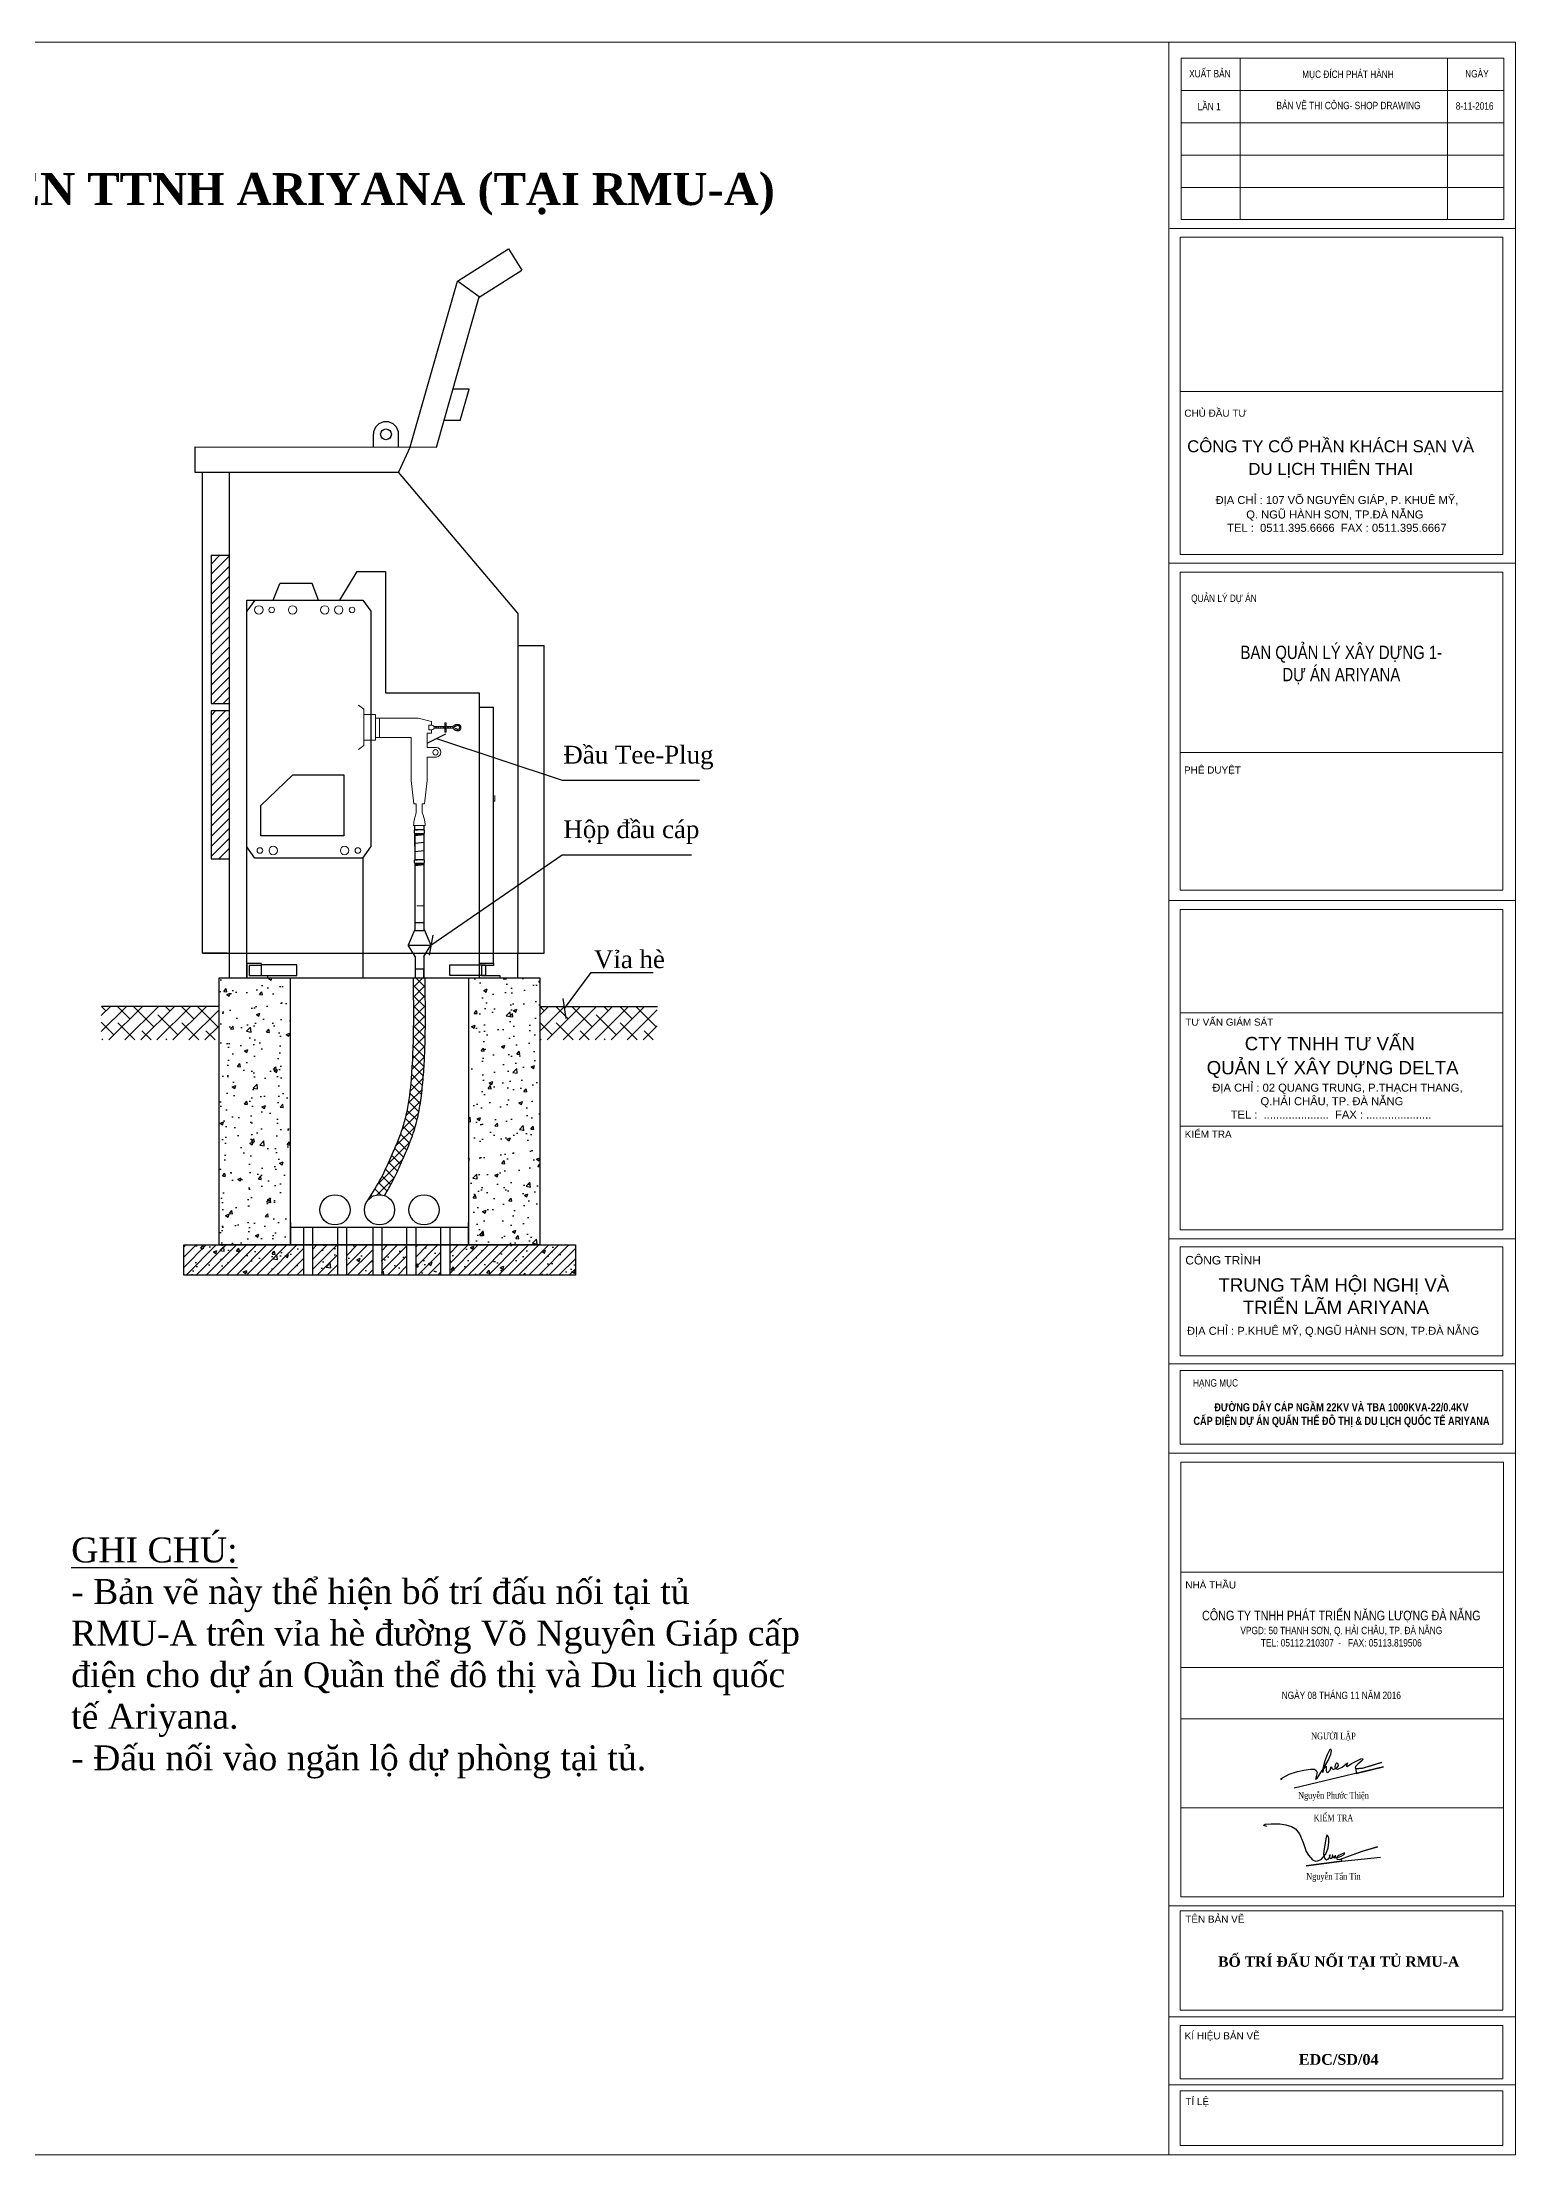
# Model space of a CAD drawing. Extents: x -186 to 682, y 299 to 595.
# Drawn here: x 475.5 to 682.3, y 298.8 to 595.2 of the extents above; entities that cross this region are included whole.
import ezdxf

# ---------------------------------------------------------------- set-up
doc = ezdxf.new("R2010")
doc.units = 0
doc.header["$LTSCALE"] = 2
doc.header["$MEASUREMENT"] = 0
doc.linetypes.add('HIDDEN', pattern=[0.375, 0.25, -0.125])
doc.layers.get('0').update_dxf_attribs({"linetype": 'CONTINUOUS'})
doc.layers.get('DEFPOINTS').update_dxf_attribs({"linetype": 'CONTINUOUS'})
for name, color, linetype, lineweight in [('0-CON', 7, 'CONTINUOUS', 0), ('DUONG PHU', 135, 'CONTINUOUS', 20), ('KHUNG TEN', 10, 'CONTINUOUS', 25)]:
    doc.layers.add(name, color=color, linetype=linetype, lineweight=lineweight)
for name, color, linetype in [('1. cot cao do', 6, 'TN-D300'), ('dien', 1, 'CONTINUOUS'), ('ff', 1, 'CONTINUOUS'), ('KETCAU', 7, 'CONTINUOUS'), ('TEXT', 7, 'CONTINUOUS'), ('XA-TT1', 7, 'CONTINUOUS'), ('XA-TT2', 7, 'CONTINUOUS')]:
    doc.layers.add(name, color=color, linetype=linetype)
doc.styles.add('COM2', font='VNARIAL.TTF', dxfattribs={"height": 2})
doc.styles.add('GHS', font='nghia5.shx', dxfattribs={"width": 0.8, "bigfont": 'bigfont.shx'})
doc.styles.get("Standard").update_dxf_attribs({"font": 'ISOCP'})
doc.styles.add('TTILEBLOCK1', font='VHELVEN0.TTF')
doc.styles.add('TXT', font='txt.shx', dxfattribs={"width": 0.5})
doc.styles.add('VIET25', font='vntime.TTF', dxfattribs={"height": 2.5})
doc.linetypes.add('TN-D300', pattern='A,10,-0.64,["TN-D300",TXT,S=0.8,R=0,X=-0.1,Y=-0.4],-5.5', length=16.14)
doc.dimstyles.new('PKT1', dxfattribs={"dimtxt": 2, "dimasz": 2, "dimexe": 3, "dimexo": 2, "dimgap": 1, "dimtad": 0, "dimtoh": 1, "dimdec": 0, "dimlfac": 10, "dimdsep": 46, "dimtxsty": 'COM2', "dimblk1": 'OBLIQUE', "dimblk2": 'OBLIQUE', "dimsah": 1, "dimcen": -1, "dimdle": 3, "dimclrd": 4, "dimclre": 4, "dimadec": 0, "dimazin": 0, "dimtfac": 1, "dimtdec": 0, "dimtmove": 0, "dimatfit": 3, "dimldrblk": 'OBLIQUE', "dimfxl": 3, "dimtvp": 1, "dimtolj": 1, "dimtzin": 0, "dimarcsym": 0})
pattern_1 = [(50, (281.6255, 97.8686), (5.02082, -0.439265), [0.525, -5.775]), (355, (281.6255, 97.8686), (-0.97126, 5.265345), [0.42, -4.62]), (100.4514, (282.044, 97.832), (4.049566, 4.826077), [0.44618, -4.907995]), (46.1842, (281.6255, 99.2686), (7.47069, -1.15863), [0.7875, -8.6625]), (96.6356, (282.248, 99.172), (6.54264, 6.81883), [0.66927, -7.36199]), (351.1842, (281.6255, 99.2686), (6.54263, 6.81883), [0.63, -6.93]), (21, (282.3255, 98.9186), (4.17835, -2.818332), [0.525, -5.775]), (326, (282.3255, 98.9186), (1.70321, 5.07605), [0.42, -4.62]), (71.4514, (282.6737, 98.6837), (5.88156, 2.257713), [0.44618, -4.907995]), (37.5, (281.6255, 97.8686), (0.085119, 2.330257), [0, -4.564, 0, -4.69, 0, -4.6375]), (7.5, (281.6255, 97.8686), (1.841487, 2.760882), [0, -2.674, 0, -4.459, 0, -1.7675]), (327.5, (280.0645, 97.8686), (3.736757, -0.157884), [0, -1.75, 0, -5.46, 0, -7.245]), (317.5, (279.3645, 97.8686), (4.082303, 0.700735), [0, -2.275, 0, -3.626, 0, -5.145])]
pattern_2 = [(45, (281.6255, 97.8686), (-0.7071068, 0.7071068), [])]

# ---------------------------------------------------------------- blocks, each defined once
blk = doc.blocks.new('_OBLIQUE')
at = {"color": 0, "linetype": 'ByBlock'}
blk.add_line((-0.5, -0.5), (0.5, 0.5), dxfattribs=at)
blk = doc.blocks.new('A$C18BE6784')
at = {"color": 5, "lineweight": 30}
for points in [[(6.47, 37.09), (6.08, 37.36), (6.04, 37.47), (6.58, 37.82), (9.01, 39.05), (11.97, 40.09), (14.32, 40.59), (16.59, 40.86), (18.02, 40.86), (18.67, 40.43), (18.98, 39.74), (18.79, 38.74), (18.52, 37.82), (18.48, 37.32), (19.02, 37.67), (21.1, 40.78), (22.95, 44.01), (23.98, 46.24), (24.14, 47.47), (23.95, 48.01), (23.48, 47.74), (22.64, 45.97), (21.75, 43.9), (21.21, 41.63), (21.17, 40.55), (21.02, 39.66), (21.29, 40.83), (21.75, 41.53), (22.03, 41.89), (22.2, 41.91), (22.22, 41.7), (22.22, 40.43), (22.34, 39.95), (22.72, 39.69), (23.12, 39.88), (23.65, 40.54), (24, 41.86), (24.28, 41.23), (24.8, 40.81), (25.35, 40.98), (26.15, 41.47), (26.63, 42.18), (26.59, 42.83), (26.07, 43.02), (25.69, 42.75), (25.43, 42.37), (25.39, 41.72), (25.48, 41.3), (25.92, 40.96), (26.42, 40.84), (28.02, 41.58), (29.92, 43.18), (29.63, 42.53), (29.54, 42.01), (29.73, 41.82), (31.33, 42.9), (33.05, 43.79), (34.7, 44.58), (35.28, 44.68), (35.38, 44.44), (35.14, 43.96), (33.56, 42.66), (32.77, 41.9), (32.63, 41.32), (32.84, 40.97), (35.27, 41.2), (38.46, 42.15), (40.36, 42.76), (42.04, 43.25), (37.03, 41.74), (35.32, 41.22), (32.86, 40.99), (32.95, 39.34), (42.76, 41.76), (10.78, 34.13)], [(1.03, 20.39), (0, 20.77), (0.04, 20.96), (0.47, 21.18), (2.53, 21.38), (5.62, 21.36), (7.77, 21.02), (9.8, 20.36), (11.24, 19.52), (12.7, 17.75), (14.05, 14.7), (15.09, 11.47), (15.88, 10.08), (17.32, 8.41), (18.46, 7.96), (19.11, 8.04), (20.52, 8.58), (22.08, 10.42), (23.01, 12.71), (23.24, 14.72), (23.18, 16.3), (22.77, 17.16), (22.52, 17.26), (22.34, 17.04), (22.16, 15.94), (21.4, 11.52), (21.32, 10.46), (21.43, 9.64), (21.85, 8.77), (22.33, 8.49), (22.94, 8.68), (23.22, 9), (23.51, 9.41), (23.68, 10.09), (23.51, 10.27), (23.38, 10.02), (23.4, 9.59), (23.6, 9.07), (23.93, 8.9), (24.43, 9.16), (24.57, 9.5), (24.63, 9.86), (24.59, 10.11), (24.47, 10.09), (24.4, 9.91), (24.43, 9.7), (24.5, 9.5), (24.72, 9.23), (25.04, 9.34), (25.3, 9.52), (25.62, 9.68), (25.71, 9.86), (25.45, 9.86), (25.25, 9.66), (25.04, 9.48), (24.97, 9.23), (25.11, 9.16), (26.03, 9.31), (26.98, 9.47), (27.67, 9.8), (28.42, 10.27), (28.79, 10.64), (28.93, 10.87), (28.52, 10.87), (27.99, 10.64), (27.55, 10.35), (27.07, 10.16), (26.59, 9.93), (26.21, 9.5), (26.03, 9.23), (26.03, 8.84), (26.3, 8.59), (27.35, 8.63), (31.87, 10.39), (35.24, 11.48), (40.66, 13.03), (35.05, 11.42), (27.57, 8.72), (27.7, 7.93), (15.09, 6.34), (27.82, 7.96), (41.73, 9.4)]]:
    blk.add_lwpolyline(points, dxfattribs=at)
at = {"layer": '1. cot cao do', "linetype": 'Continuous', "ltscale": 2, "char_height": 2.418, "width": 92.7901, "attachment_point": 5, "style": 'GHS'}
for s, insert in [('{\\fTimes New Roman|b0|i0|c0|p18;\\C0;NGƯỜI LẬP}', (24.87, 52.45)), ('{\\fTimes New Roman|b0|i0|c0|p18;\\C0;Nguyễn Phước Thiện}', (24.87, 31.13)), ('{\\fTimes New Roman|b0|i0|c0|p18;\\C0;KIỂM TRA}', (24.87, 23.45)), ('{\\fTimes New Roman|b0|i0|c0|p18;\\C0;Nguyễn Tấn Tin}', (24.87, 2.13))]:
    blk.add_mtext(s, dxfattribs=dict(at, insert=insert))
blk = doc.blocks.new('A$C00294823')
at = {"linetype": 'Continuous', "ltscale": 2, "xscale": 0.8000000000465661, "yscale": 0.8000000000465661, "zscale": 0.8}
blk.add_blockref('A$C18BE6784', (0, 0), dxfattribs=at)

msp = doc.modelspace()

# ---------------------------------------------------------------- hatches: boundary and pattern name
at = {"layer": 'DUONG PHU', "linetype": 'HIDDEN', "ltscale": 100}
h = msp.add_hatch(dxfattribs=at)
h.set_pattern_fill('ANSI31', color=256, scale=0.075, style=0)
h.set_pattern_definition([(135, (764.33958, 273.2406), (0.1683798, 0.1683798), [])])
h.paths.add_polyline_path([(530.46, 498.97, 0.174752), (530.46, 499.19), (531.97, 499.19), (531.97, 498.97)])
h.paths.add_polyline_path([(532.17, 499.19), (531.97, 499.19), (531.97, 499.74), (532.17, 499.74)])
h.paths.add_polyline_path([(531.97, 499.19), (532.17, 499.19), (532.17, 498.97), (531.97, 498.97)])
h.paths.add_polyline_path([(531.97, 498.97), (532.17, 498.97), (532.17, 498.43), (531.97, 498.43)])
edge = h.paths.add_edge_path()
edge.add_line((532.17, 498.97), (532.17, 499.19))
edge.add_line((532.17, 499.19), (533.08, 499.19))
edge.add_spline(control_points=[(533.08, 499.19), (533.22, 499.3), (533.5, 499.52), (534.12, 499.53), (534.33, 498.97), (533.99, 498.53), (533.51, 498.62), (533.28, 498.79), (533.2, 498.85)], knot_values=[0, 0, 0, 0, 3.103239, 6.267485, 9.280592, 11.464747, 14.846336, 16.578046, 16.578046, 16.578046, 16.578046], degree=3, periodic=0)
edge.add_line((533.2, 498.85), (533.5, 498.94))
edge.add_spline(control_points=[(533.5, 498.94), (533.55, 498.91), (533.62, 498.87), (533.75, 498.81), (533.91, 498.8), (534.06, 498.96), (534.08, 499.19), (533.86, 499.38), (533.56, 499.29), (533.34, 499.12), (533.22, 499.01), (533.17, 498.97)], knot_values=[0, 0, 0, 0, 0.989812, 1.49875, 2.548153, 3.58148, 4.992563, 6.200687, 8.149949, 9.892838, 11.094494, 11.094494, 11.094494, 11.094494], degree=3, periodic=0)
edge.add_line((533.17, 498.97), (532.17, 498.97))
at = {"layer": 'XA-TT2'}
h = msp.add_hatch(dxfattribs=at)
h.set_pattern_fill('ANSI31', color=8, scale=8, style=0)
h.set_pattern_definition([(45, (-152.3387, 86.8265), (-0.7071068, 0.7071068), [])])
h.paths.add_polyline_path([(501.71, 523.23), (499.18, 523.23), (499.18, 502.45), (501.71, 502.45)])
h.paths.add_polyline_path([(499.18, 480.66), (501.71, 480.66), (501.71, 501.44), (499.18, 501.44)])
h = msp.add_hatch(dxfattribs=at)
h.set_pattern_fill('AR-CONC', color=8, scale=0.7, style=0)
h.set_pattern_definition(pattern_1)
h.paths.add_polyline_path([(510.32, 463.95), (500.33, 463.95), (500.33, 426.46), (510.32, 426.46), (510.32, 429.61)])
h = msp.add_hatch(dxfattribs=at)
h.set_pattern_fill('ANSI37', color=8, scale=8, style=0)
h.set_pattern_definition([(45, (281.6255, 97.8686), (-0.7071068, 0.7071068), []), (135, (281.6255, 97.8686), (-0.7071068, -0.7071068), [])])
edge = h.paths.add_edge_path()
edge.add_spline(control_points=[(523.53, 433.39), (523.86, 433.94), (524.19, 434.51), (524.9, 435.85), (525.25, 436.6), (525.76, 437.74), (525.93, 438.13), (526.28, 438.93), (526.47, 439.35), (526.83, 440.21), (527.01, 440.65), (527.36, 441.55), (527.52, 442.01), (527.96, 443.4), (528.19, 444.35), (528.55, 446.24), (528.68, 447.19), (528.9, 449.13), (528.98, 450.12), (529.11, 452.11), (529.16, 453.11), (529.26, 456.08), (529.27, 458.06), (529.25, 461.34), (529.23, 462.65), (529.22, 463.95)], knot_values=[1.692039, 1.692039, 1.692039, 1.692039, 3.569699, 3.569699, 5.949498, 5.949498, 7.216666, 7.216666, 8.578297, 8.578297, 9.939929, 9.939929, 11.30156, 11.30156, 14.024823, 14.024823, 16.748086, 16.748086, 19.679496, 19.679496, 22.610906, 22.610906, 28.473727, 28.473727, 32.384435, 32.384435, 32.384435, 32.384435], degree=3, periodic=0)
edge.add_line((529.22, 463.95), (527.58, 463.95))
edge.add_spline(control_points=[(527.58, 463.95), (527.64, 459.21), (527.72, 452.93), (526.91, 445.98), (526.2, 443.15), (525.49, 441.19), (524.43, 438.78), (523.17, 435.87), (521.87, 433.8), (521.24, 432.8)], knot_values=[0, 0, 0, 0, 14.214325, 18.817069, 20.93607, 22.936909, 25.066447, 28.8513, 32.405589, 32.405589, 32.405589, 32.405589], degree=3, periodic=0)
edge.add_arc((522.82, 431.39), 2.12, 70.4783, 138.5326, ccw=False)
h = msp.add_hatch(dxfattribs=at)
h.set_pattern_fill('AR-CONC', color=8, scale=0.7, style=0)
h.set_pattern_definition(pattern_1)
h.paths.add_polyline_path([(535.32, 426.46), (545.32, 426.46), (545.32, 463.95), (535.32, 463.95)])
h = msp.add_hatch(dxfattribs=at)
h.set_pattern_fill('ANSI31', color=8, scale=8, style=0)
h.set_pattern_definition(pattern_2)
h.paths.add_polyline_path([(512.15, 426.46), (510.32, 426.46), (495.35, 426.46), (495.35, 422.23), (512.15, 422.23)])
h = msp.add_hatch(dxfattribs=at)
h.set_pattern_fill('AR-CONC', color=8, scale=0.7, style=0)
h.set_pattern_definition(pattern_1)
h.paths.add_polyline_path([(512.15, 426.46), (510.32, 426.46), (495.35, 426.46), (495.35, 422.23), (512.15, 422.23)])
h = msp.add_hatch(dxfattribs=at)
h.set_pattern_fill('ANSI31', color=8, scale=8, style=0)
h.set_pattern_definition(pattern_2)
h.paths.add_polyline_path([(516.92, 426.46), (513.42, 426.46), (513.42, 422.23), (516.92, 422.23)])
h = msp.add_hatch(dxfattribs=at)
h.set_pattern_fill('AR-CONC', color=8, scale=0.7, style=0)
h.set_pattern_definition(pattern_1)
h.paths.add_polyline_path([(516.92, 426.46), (513.42, 426.46), (513.42, 422.23), (516.92, 422.23)])
h = msp.add_hatch(dxfattribs=at)
h.set_pattern_fill('ANSI31', color=8, scale=8, style=0)
h.set_pattern_definition(pattern_2)
h.paths.add_polyline_path([(521.87, 426.46), (518.18, 426.46), (518.18, 422.23), (521.87, 422.23)])
h = msp.add_hatch(dxfattribs=at)
h.set_pattern_fill('AR-CONC', color=8, scale=0.7, style=0)
h.set_pattern_definition(pattern_1)
h.paths.add_polyline_path([(521.87, 426.46), (518.18, 426.46), (518.18, 422.23), (521.87, 422.23)])
h = msp.add_hatch(dxfattribs=at)
h.set_pattern_fill('ANSI31', color=8, scale=8, style=0)
h.set_pattern_definition(pattern_2)
h.paths.add_polyline_path([(526.63, 426.46), (523.13, 426.46), (523.13, 422.23), (526.63, 422.23)])
h = msp.add_hatch(dxfattribs=at)
h.set_pattern_fill('AR-CONC', color=8, scale=0.7, style=0)
h.set_pattern_definition(pattern_1)
h.paths.add_polyline_path([(526.63, 426.46), (523.13, 426.46), (523.13, 422.23), (526.63, 422.23)])
h = msp.add_hatch(dxfattribs=at)
h.set_pattern_fill('ANSI31', color=8, scale=8, style=0)
h.set_pattern_definition(pattern_2)
h.paths.add_polyline_path([(531.4, 426.46), (527.9, 426.46), (527.9, 422.23), (531.4, 422.23)])
h = msp.add_hatch(dxfattribs=at)
h.set_pattern_fill('AR-CONC', color=8, scale=0.7, style=0)
h.set_pattern_definition(pattern_1)
h.paths.add_polyline_path([(531.4, 426.46), (527.9, 426.46), (527.9, 422.23), (531.4, 422.23)])
h = msp.add_hatch(dxfattribs=at)
h.set_pattern_fill('ANSI31', color=8, scale=8, style=0)
h.set_pattern_definition(pattern_2)
h.paths.add_polyline_path([(550.3, 422.23), (550.3, 426.46), (532.67, 426.46), (532.67, 422.23)])
h = msp.add_hatch(dxfattribs=at)
h.set_pattern_fill('AR-CONC', color=8, scale=0.7, style=0)
h.set_pattern_definition(pattern_1)
h.paths.add_polyline_path([(550.3, 422.23), (550.3, 426.46), (532.67, 426.46), (532.67, 422.23)])

# ---------------------------------------------------------------- linework, layer by layer
at = {"layer": '0-CON'}
for p, q in [((275.74, 595.21), (682.22, 595.21)), ((633.58, 298.81), (633.58, 595.21)), ((633.58, 593.95), (633.58, 298.81)), ((633.58, 298.81), (633.58, 593.94)), ((635.29, 592.98), (635.29, 570.32)), ((635.29, 592.98), (680.57, 592.98)), ((643.61, 592.98), (643.61, 570.32)), ((672.7, 592.98), (672.7, 570.32)), ((680.57, 592.98), (680.57, 570.32)), ((682.22, 595.21), (682.22, 298.81)), ((682.22, 595.21), (682.22, 298.81)), ((635.29, 588.44), (680.57, 588.44)), ((635.29, 583.91), (680.57, 583.91)), ((635.29, 579.38), (680.57, 579.38)), ((635.29, 574.85), (680.57, 574.85)), ((635.29, 570.32), (680.57, 570.32)), ((635.29, 570.32), (680.57, 570.32)), ((633.72, 569.1), (682.26, 569.1)), ((635.17, 546.2), (635.17, 567.85)), ((635.17, 567.85), (680.44, 567.85)), ((680.44, 567.85), (680.44, 546.2)), ((635.17, 552.42), (635.16, 523.33)), ((680.44, 523.33), (680.44, 552.42)), ((680.44, 546.2), (635.17, 546.2)), ((633.58, 522.1), (682.12, 522.1)), ((635.16, 523.33), (680.44, 523.33)), ((635.17, 495.56), (635.17, 520.86)), ((635.17, 520.86), (680.44, 520.86)), ((680.44, 520.86), (680.44, 495.56)), ((635.16, 505.42), (635.16, 492.38)), ((635.16, 505.42), (635.16, 476.23)), ((680.44, 505.42), (680.44, 476.23)), ((680.44, 495.56), (635.17, 495.56)), ((633.58, 474.78), (682.12, 474.78)), ((635.16, 476.23), (680.44, 476.23)), ((635.17, 459.04), (635.17, 473.53)), ((635.17, 473.53), (680.44, 473.53)), ((680.44, 473.53), (680.44, 459.04)), ((635.16, 459.04), (680.44, 459.04)), ((635.17, 459.04), (635.16, 444.72)), ((680.44, 459.04), (635.17, 459.04)), ((680.44, 459.04), (680.44, 444.72)), ((635.16, 444.72), (635.16, 428.57)), ((680.44, 444.72), (680.44, 428.57)), ((635.16, 443.15), (680.44, 443.15)), ((635.16, 443.15), (680.44, 443.15)), ((633.58, 427.32), (682.12, 427.32)), ((635.16, 428.57), (680.44, 428.57)), ((635.16, 426.19), (680.44, 426.19)), ((635.16, 426.19), (635.16, 410.92)), ((680.44, 426.19), (680.44, 410.92)), ((633.58, 409.78), (682.12, 409.78)), ((635.16, 410.92), (680.44, 410.92)), ((635.16, 408.85), (680.44, 408.85)), ((635.16, 408.85), (635.16, 398.49)), ((680.44, 408.85), (680.44, 398.49)), ((633.58, 397.25), (682.22, 397.25)), ((633.58, 397.25), (682.12, 397.25)), ((635.16, 398.49), (680.44, 398.49)), ((635.26, 380.56), (635.26, 396)), ((635.26, 396), (680.53, 396)), ((680.53, 396), (680.53, 380.56)), ((635.25, 380.56), (635.25, 365.83)), ((635.25, 380.56), (680.53, 380.56)), ((680.53, 380.56), (635.26, 380.56)), ((680.53, 380.56), (680.53, 365.83)), ((635.25, 367.18), (680.53, 367.18)), ((635.25, 365.83), (635.25, 335)), ((680.53, 365.83), (680.53, 335)), ((635.25, 359.95), (680.53, 359.95)), ((635.25, 347.48), (680.53, 347.48)), ((635.25, 335), (680.53, 335)), ((633.58, 333.75), (682.12, 333.75)), ((635.16, 333.04), (635.16, 319.09)), ((635.16, 333.04), (680.44, 333.04)), ((680.44, 333.04), (680.44, 319.09)), ((633.58, 318.18), (682.12, 318.18)), ((635.16, 319.09), (680.44, 319.09)), ((635.16, 316.93), (680.44, 316.93)), ((635.16, 316.93), (635.16, 309.45)), ((680.44, 316.93), (680.44, 309.45)), ((635.16, 312.19), (635.16, 309.45)), ((680.44, 312.19), (680.44, 309.45)), ((633.58, 308.63), (682.22, 308.63)), ((635.16, 309.45), (680.44, 309.45)), ((635.16, 307.78), (635.16, 300.11)), ((635.16, 307.78), (680.44, 307.78)), ((680.44, 307.78), (680.44, 300.11)), ((635.16, 300.11), (680.44, 300.11)), ((682.22, 298.81), (275.74, 298.81))]:
    msp.add_line(p, q, dxfattribs=at)
at = {"layer": 'DEFPOINTS', "color": 0, "linetype": 'ByBlock'}
for p in [(500.33, 426.46), (545.32, 426.46), (550.3, 426.46), (495.35, 422.23), (550.3, 422.23), (550.3, 422.23)]:
    msp.add_point(p, dxfattribs=at)
at = {"layer": 'dien', "color": 206}
for p, q in [((533.78, 561.7), (540.91, 566.23)), ((540.91, 566.23), (542.8, 563.25)), ((536.81, 559.44), (542.8, 563.25)), ((527.14, 538.43), (533.78, 561.7)), ((536.82, 559.47), (533.78, 561.7)), ((530.81, 538.41), (536.82, 559.47)), ((535.39, 546.52), (533.12, 546.52)), ((534.15, 542.14), (535.39, 546.52)), ((521.96, 538.43), (521.96, 540.2)), ((525.5, 538.43), (525.5, 540.2)), ((534.15, 542.14), (531.87, 542.14)), ((496.9, 538.43), (496.9, 534.9)), ((496.9, 538.43), (530.81, 538.41)), ((527.14, 538.43), (525.5, 534.9)), ((496.9, 534.9), (525.5, 534.9)), ((497.92, 534.9), (497.92, 467.4)), ((501.71, 534.9), (501.71, 467.4)), ((542.22, 515.09), (525.5, 534.9)), ((499.18, 523.23), (501.71, 523.23)), ((499.18, 523.23), (499.18, 502.45)), ((542.22, 515.09), (542.22, 467.4)), ((542.22, 510.56), (545.91, 510.56)), ((545.91, 467.4), (545.91, 510.56)), ((499.18, 502.45), (501.71, 502.45)), ((499.18, 501.44), (499.18, 480.66)), ((499.18, 501.44), (501.71, 501.44)), ((499.18, 480.66), (501.71, 480.66)), ((501.46, 467.4), (497.92, 467.4)), ((498.03, 467.4), (545.91, 467.4)), ((501.71, 467.4), (501.71, 463.95)), ((542.22, 463.95), (542.22, 467.4)), ((501.71, 463.95), (542.22, 463.95))]:
    msp.add_line(p, q, dxfattribs=at)
at = {"layer": 'dien', "color": 8}
for p, q in [((483.77, 458.65), (485.06, 459.93)), ((483.77, 456.41), (487.3, 459.93)), ((484.44, 459.32), (483.82, 459.93)), ((484.85, 455.24), (489.55, 459.93)), ((487.81, 458.19), (486.07, 459.93)), ((487.1, 455.24), (491.79, 459.93)), ((491.17, 457.07), (488.37, 459.88)), ((489.34, 455.24), (494.04, 459.93)), ((491.59, 455.24), (496.28, 459.93)), ((493.42, 459.32), (492.8, 459.93)), ((493.83, 455.24), (498.53, 459.93)), ((496.79, 458.19), (495.05, 459.93)), ((496.08, 455.24), (500.31, 459.47)), ((500.15, 457.07), (497.35, 459.88)), ((545.27, 458.65), (546.55, 459.93)), ((545.27, 456.41), (548.8, 459.93)), ((545.93, 459.32), (545.32, 459.93)), ((546.35, 455.24), (551.04, 459.93)), ((549.3, 458.19), (547.56, 459.93)), ((548.59, 455.24), (553.29, 459.93)), ((552.67, 457.07), (549.86, 459.88)), ((550.84, 455.24), (555.53, 459.93)), ((553.08, 455.24), (557.78, 459.93)), ((554.91, 459.32), (554.3, 459.93)), ((555.33, 455.24), (560.02, 459.93)), ((558.28, 458.19), (556.54, 459.93)), ((557.57, 455.24), (561.8, 459.47)), ((561.65, 457.07), (558.84, 459.88)), ((485.56, 455.95), (483.77, 457.74)), ((488.51, 455.24), (486.12, 457.63)), ((490.76, 455.24), (489.49, 456.51)), ((494.54, 455.95), (491.74, 458.76)), ((497.49, 455.24), (495.1, 457.63)), ((498.33, 455.24), (500.31, 457.22)), ((499.74, 455.24), (498.47, 456.51)), ((547.06, 455.95), (545.27, 457.74)), ((550.01, 455.24), (547.62, 457.63)), ((552.25, 455.24), (550.98, 456.51)), ((556.04, 455.95), (553.23, 458.76)), ((558.99, 455.24), (556.6, 457.63)), ((559.82, 455.24), (561.8, 457.22)), ((561.23, 455.24), (559.97, 456.51)), ((484.02, 455.24), (483.88, 455.39)), ((493, 455.24), (492.86, 455.39)), ((545.52, 455.24), (545.37, 455.39)), ((554.5, 455.24), (554.35, 455.39))]:
    msp.add_line(p, q, dxfattribs=at)
at = {"layer": 'dien', "color": 206}
for points in [[(511.22, 465.78), (506.23, 465.78), (506.23, 464.29), (511.22, 464.29)], [(532.71, 465.78), (537.7, 465.78), (537.7, 464.29), (532.71, 464.29)]]:
    msp.add_lwpolyline(points, close=True, dxfattribs=at)
msp.add_circle((523.73, 540.2), 0.758, dxfattribs=at)
msp.add_arc((523.73, 540.2), 1.77, 0, 180, dxfattribs=at)
at = {"layer": 'DUONG PHU'}
for p, q in [((520.61, 501.62), (519.89, 502.2)), ((520.61, 500.89), (520.61, 501.62)), ((520.61, 499.08), (520.61, 500.89)), ((522.84, 500.36), (528.25, 500.36)), ((528.25, 500.36), (530.14, 499.92)), ((530.14, 498.25), (529.51, 498.25)), ((529.51, 498.25), (529.51, 496.28)), ((530.14, 499.41), (529.76, 499.41)), ((529.76, 499.41), (529.76, 498.74)), ((529.76, 498.74), (530.14, 498.74)), ((530.14, 499.92), (530.14, 499.41)), ((530.14, 498.74), (530.14, 498.25)), ((520.61, 496.54), (519.89, 495.96)), ((520.61, 497.27), (520.61, 496.54)), ((522.84, 497.68), (527.28, 497.68)), ((527.28, 497.68), (527.28, 491.61)), ((529.51, 496.28), (530.82, 496.28)), ((530.82, 494.9), (529.51, 494.9)), ((529.51, 494.9), (529.51, 491.61)), ((527.28, 491.61), (527.66, 488.34)), ((529.51, 491.61), (529.13, 488.34)), ((539.02, 489.51), (539.02, 488.72)), ((527.97, 488.34), (527.66, 488.34)), ((527.97, 488.34), (527.97, 487.09)), ((529.13, 488.34), (528.82, 488.34)), ((528.82, 488.34), (528.82, 487.09)), ((539.02, 488.72), (538.82, 488.72)), ((527.61, 485.3), (529.22, 485.3)), ((528.99, 474.05), (528.04, 474.05))]:
    msp.add_line(p, q, dxfattribs=at)
at = {"layer": 'DUONG PHU', "linetype": 'HIDDEN', "ltscale": 30}
for p, q in [((530.44, 499.19), (533.08, 499.19)), ((530.44, 498.97), (533.17, 498.97)), ((531.97, 498.43), (531.97, 499.74)), ((531.97, 499.74), (532.17, 499.74)), ((532.17, 499.74), (532.17, 498.43)), ((533.5, 498.94), (533.2, 498.85))]:
    msp.add_line(p, q, dxfattribs=at)
at = {"layer": 'DUONG PHU', "linetype": 'HIDDEN', "ltscale": 100}
msp.add_line((532.17, 498.43), (531.97, 498.43), dxfattribs=at)
at = {"layer": 'DUONG PHU'}
for points in [[(522.24, 500.89), (520.61, 500.89), (520.61, 497.27), (522.24, 497.27)], [(522.24, 500.36), (522.84, 500.36), (522.84, 497.68), (522.24, 497.68)]]:
    msp.add_lwpolyline(points, close=True, dxfattribs=at)
for centre, radius in [((505.89, 515.56), 0.592), ((507.7, 515.56), 0.394), ((510.63, 515.56), 0.592), ((515.14, 515.56), 0.592), ((517.1, 515.56), 0.592), ((518.97, 515.56), 0.394), ((530.68, 495.58), 0.376), ((506.04, 481.81), 0.394), ((507.91, 481.81), 0.592), ((517.92, 481.81), 0.592), ((519.79, 481.81), 0.394)]:
    msp.add_circle(centre, radius, dxfattribs=at)
for centre, radius, start, end in [((530.14, 499.07), 0.336, 268.7343, 90.7844), ((530.74, 495.59), 0.695, 276.5734, 83.4266)]:
    msp.add_arc(centre, radius, start, end, dxfattribs=at)
at = {"layer": 'DUONG PHU', "linetype": 'HIDDEN', "ltscale": 30}
for points in [[(533.08, 499.19), (533.53, 499.47), (534.06, 499.42), (534.24, 498.94), (534.02, 498.64), (533.45, 498.69), (533.2, 498.85)], [(533.17, 498.97), (533.32, 499.1), (533.56, 499.27), (533.89, 499.32), (534.04, 499.19), (534.03, 498.95), (533.9, 498.83), (533.73, 498.83), (533.65, 498.86), (533.5, 498.94)]]:
    msp.add_spline(points, degree=3, dxfattribs=at)
at = {"layer": 'DUONG PHU'}
for points, knots in [([(527.97, 487.07), (527.83, 486.63), (527.64, 486.05), (527.61, 485.45), (527.61, 485.3)], [0, 0, 0, 0, 27.292648, 36.517098, 36.517098, 36.517098, 36.517098]), ([(528.82, 487.09), (528.97, 486.65), (529.18, 486.06), (529.22, 485.46), (529.22, 485.3)], [0, 0, 0, 0, 27.345702, 37.055088, 37.055088, 37.055088, 37.055088])]:
    msp.add_open_spline(points, degree=3, knots=knots, dxfattribs=at)
at = {"layer": 'ff', "color": 8}
for p, q in [((527.82, 465.15), (527.82, 463.95)), ((529.06, 465.15), (527.82, 465.15)), ((529.06, 463.95), (529.06, 465.15))]:
    msp.add_line(p, q, dxfattribs=at)
at = {"layer": 'KETCAU', "color": 8}
for p, q in [((527.82, 466.94), (526.84, 468.53)), ((526.84, 468.53), (530.04, 468.53)), ((529.06, 466.94), (530.04, 468.53))]:
    msp.add_line(p, q, dxfattribs=at)
for points in [[(527.82, 466.94), (527.82, 463.95)], [(529.06, 466.94), (529.06, 463.95)]]:
    msp.add_lwpolyline(points, dxfattribs=at)
at = {"layer": 'KHUNG TEN', "color": 5}
for p, q in [((507.9, 516.95), (508.84, 519.28)), ((513.39, 519.28), (508.84, 519.28)), ((514.24, 516.95), (513.39, 519.28)), ((519.66, 520.95), (517.21, 516.95)), ((519.66, 520.95), (523.66, 520.95)), ((523.66, 520.95), (523.66, 503.94)), ((504.22, 463.95), (504.22, 516.95)), ((505.35, 516.95), (504.22, 515.37)), ((504.22, 516.95), (517.21, 516.95)), ((505.35, 516.95), (520.48, 516.95)), ((520.48, 516.95), (521.61, 515.37)), ((521.61, 515.37), (521.61, 482.31)), ((523.66, 503.94), (536.82, 503.94)), ((536.82, 503.94), (536.82, 501.94)), ((536.82, 501.94), (538.82, 501.94)), ((536.82, 501.94), (536.82, 465.95)), ((538.82, 465.95), (538.82, 501.94)), ((506.15, 488.13), (510.66, 492.41)), ((510.66, 492.41), (517.81, 492.41)), ((517.81, 492.41), (517.81, 483.86)), ((506.15, 483.86), (506.15, 488.13)), ((517.81, 483.86), (506.15, 483.86)), ((505.35, 480.72), (504.22, 482.31)), ((520.48, 480.72), (505.35, 480.72)), ((520.48, 480.72), (521.61, 482.31)), ((520.48, 480.72), (520.48, 463.95)), ((504.22, 465.95), (504.22, 463.95)), ((506.22, 465.95), (504.22, 465.95)), ((504.52, 465.65), (504.52, 464.25)), ((506.22, 465.65), (504.52, 465.65)), ((506.22, 465.95), (506.22, 465.65)), ((536.82, 465.95), (536.82, 463.95)), ((538.82, 465.95), (536.82, 465.95)), ((537.12, 465.65), (537.12, 464.25)), ((538.82, 465.65), (537.12, 465.65)), ((538.82, 465.95), (538.82, 466.95)), ((538.82, 465.95), (538.82, 466.25)), ((538.82, 465.95), (538.82, 465.65)), ((500.33, 463.95), (545.32, 463.95)), ((504.22, 463.95), (539.72, 463.95)), ((504.52, 464.25), (507.12, 464.25)), ((507.12, 464.25), (507.12, 463.95)), ((537.12, 464.25), (539.72, 464.25)), ((539.72, 464.25), (539.72, 463.95))]:
    msp.add_line(p, q, dxfattribs=at)
at = {"layer": 'XA-TT1', "color": 8}
for p, q in [((527.81, 471.72), (529.05, 471.72)), ((527.8, 470.7), (526.84, 468.53)), ((527.81, 470.59), (529.05, 470.59)), ((529.08, 470.7), (530.04, 468.53))]:
    msp.add_line(p, q, dxfattribs=at)
at = {"layer": 'XA-TT1', "color": 8, "flags": 128}
for points in [[(527.8, 484.74), (527.8, 485.3)], [(527.81, 480.53), (527.8, 484.17)], [(527.82, 480.54), (527.81, 484.16)], [(529.04, 485.3), (529.04, 484.74)], [(529.04, 484.17), (529.04, 480.53)], [(529.04, 484.16), (529.05, 480.53)], [(527.81, 470.55), (527.81, 479.97)], [(529.04, 479.97), (529.05, 470.55)]]:
    msp.add_lwpolyline(points, dxfattribs=at)
at = {"layer": 'XA-TT2', "color": 8}
for p, q in [((529.04, 484.74), (527.75, 484.59)), ((527.75, 484.26), (527.75, 484.65)), ((529.1, 484.02), (527.75, 484.02)), ((529.08, 484.01), (527.78, 483.87)), ((527.85, 484.75), (529, 484.75)), ((529, 484.16), (527.85, 484.16)), ((529.1, 484.65), (529.1, 484.26)), ((529.04, 480.54), (527.75, 480.39)), ((527.75, 480.06), (527.75, 480.44)), ((529.08, 482.94), (527.78, 482.8)), ((529.08, 481.77), (527.78, 481.63)), ((527.85, 480.54), (529, 480.54)), ((529.1, 480.44), (529.1, 480.06)), ((529.1, 479.82), (527.75, 479.82)), ((529.08, 479.81), (527.78, 479.66)), ((529, 479.96), (527.85, 479.96))]:
    msp.add_line(p, q, dxfattribs=at)
at = {"layer": 'XA-TT2'}
for p, q in [((527.58, 463.95), (529.22, 463.95)), ((510.32, 429.61), (510.32, 426.46)), ((510.32, 428.96), (535.32, 428.96)), ((535.32, 426.46), (535.32, 429.61)), ((510.32, 426.46), (535.32, 426.46))]:
    msp.add_line(p, q, dxfattribs=at)
at = {"layer": 'XA-TT2', "color": 3}
for p, q in [((500.33, 459.93), (483.82, 459.93)), ((545.32, 459.93), (561.82, 459.93))]:
    msp.add_line(p, q, dxfattribs=at)
at = {"layer": 'XA-TT2', "color": 7}
msp.add_lwpolyline([(545.32, 463.95), (545.32, 426.46), (500.33, 426.46), (500.33, 463.95)], dxfattribs=at)
at = {"layer": 'XA-TT2', "color": 7, "ltscale": 2}
for points in [[(510.32, 426.46), (510.32, 463.95)], [(535.32, 463.95), (535.32, 426.46)]]:
    msp.add_lwpolyline(points, dxfattribs=at)
at = {"layer": 'XA-TT2', "color": 3}
for points in [[(500.33, 459.93), (483.84, 459.93)], [(545.32, 459.93), (561.8, 459.93)], [(512.15, 428.96), (512.15, 422.23)], [(513.42, 428.96), (513.42, 422.23)], [(516.92, 428.96), (516.92, 422.23)], [(518.18, 428.96), (518.18, 422.23)], [(521.87, 428.96), (521.87, 422.23)], [(523.13, 428.96), (523.13, 422.23)], [(526.63, 428.96), (526.63, 422.23)], [(527.9, 428.96), (527.9, 422.23)], [(531.4, 428.96), (531.4, 422.23)], [(532.67, 428.96), (532.67, 422.23)]]:
    msp.add_lwpolyline(points, dxfattribs=at)
at = {"layer": 'XA-TT2', "color": 7}
msp.add_lwpolyline([(495.35, 426.46), (550.3, 426.46), (550.3, 422.23), (495.35, 422.23)], close=True, dxfattribs=at)
at = {"layer": 'XA-TT2'}
for centre in [(516.57, 431.39), (522.82, 431.39), (529.07, 431.39)]:
    msp.add_circle(centre, 2.12, dxfattribs=at)
at = {"layer": 'XA-TT2', "color": 8}
for centre, start, end in [((527.85, 484.65), 90, 180), ((527.85, 484.26), 180, 270), ((529, 484.65), 0, 90), ((529, 484.26), 270, 360), ((527.85, 480.44), 90, 180), ((529, 480.44), 0, 90), ((527.85, 480.06), 180, 270), ((529, 480.06), 270, 360)]:
    msp.add_arc(centre, 0.1, start, end, dxfattribs=at)
at = {"layer": 'XA-TT2'}
msp.add_spline([(521.24, 432.8), (523.05, 435.85), (524.65, 439.28), (525.49, 441.24), (526.15, 443.13), (526.68, 445.18), (527.3, 449.74), (527.58, 463.95)], degree=3, dxfattribs=at)
msp.add_open_spline([(523.53, 433.39), (523.86, 433.94), (524.19, 434.51), (524.9, 435.85), (525.25, 436.6), (525.76, 437.74), (525.93, 438.13), (526.28, 438.93), (526.47, 439.35), (526.83, 440.21), (527.01, 440.65), (527.36, 441.55), (527.52, 442.01), (527.96, 443.4), (528.19, 444.35), (528.55, 446.24), (528.68, 447.19), (528.9, 449.13), (528.98, 450.12), (529.11, 452.11), (529.16, 453.11), (529.26, 456.08), (529.27, 458.06), (529.25, 461.34), (529.23, 462.65), (529.22, 463.95)], degree=3, knots=[1.692039, 1.692039, 1.692039, 1.692039, 3.569699, 3.569699, 5.949498, 5.949498, 7.216666, 7.216666, 8.578297, 8.578297, 9.939929, 9.939929, 11.30156, 11.30156, 14.024823, 14.024823, 16.748086, 16.748086, 19.679496, 19.679496, 22.610906, 22.610906, 28.473727, 28.473727, 32.384435, 32.384435, 32.384435, 32.384435], dxfattribs=at)

# ---------------------------------------------------------------- block references
at = {"layer": 'XA-TT2', "xscale": 0.4900000000000091, "yscale": 0.4899999999999949, "zscale": 0.4899999999999999}
msp.add_blockref('A$C00294823', (646.93, 336.88), dxfattribs=at)

# ---------------------------------------------------------------- texts
at = {"layer": '1. cot cao do', "linetype": 'Continuous', "ltscale": 2, "style": 'GHS'}
for s, insert, char_height, width, attachment_point in [('{\\fArial|b0|i0|c0|p34;\\C0;XUẤT BẢN}', (636.43, 591.32), 1.04, 18.7991, 1), ('{\\fArial|b0|i0|c0|p34;\\C0;MỤC ĐÍCH PHÁT HÀNH}', (652.29, 591.24), 1.04, 18.7991, 1), ('{\\fArial|b0|i0|c0|p34;\\C0;NGÀY}', (675.16, 591.32), 1.04, 18.7991, 1), ('{\\fArial|b0|i0|c0|p34;\\C0;LẦN 1}', (637.62, 586.71), 1.04, 18.7991, 1), ('{\\fArial|b0|i0|c0|p34;\\C0;BẢN VẼ THI CÔNG- SHOP DRAWING}', (648.68, 586.86), 1.04, 27.9571, 1), ('\\A1;{\\fArial|b0|i0|c0|p34;\\C0;8-11-2016}', (673.84, 586.79), 1.04, 18.7991, 1), ('{\\fArial|b0|i0|c0|p34;\\C0;QUẢN LÝ DỰ ÁN}', (636.71, 517.72), 1.04, 18.7991, 1), ('{\\fArial|b0|i0|c0|p34;\\C0;BAN QUẢN LÝ XÂY DỰNG 1-\\PDỰ ÁN ARIYANA}', (657.78, 507.84), 1.872, 39.9093, 5), ('{\\fArial|b0|i0|c0|p34;\\C0;HẠNG MỤC}', (640.13, 406.99), 1.04, 9.0589, 5), ('{\\fArial|b1|i0|c0|p34;\\C0;ĐƯỜNG DÂY CÁP NGẦM 22KV VÀ TBA 1000KVA-22/0.4KV\\PCẤP ĐIỆN DỰ ÁN QUẨN THỂ ĐÔ THỊ & DU LỊCH QUỐC TẾ ARIYANA}', (657.8, 402.57), 1.144, 45.2782, 5), ('{\\fArial|b0|i0|c0|p34;\\H1.083x;\\C0;CÔNG TY TNHH PHÁT TRIỂN NĂNG LƯỢNG ĐÀ NẴNG\\H0.9231x;\\P\\H0.8336x;VPGD: 50 THANH SƠN, Q. HẢI CHÂU, TP. ĐÀ NẴNG\\PTEL: 05112.210307  -   FAX: 05113.819506}', (657.78, 372.62), 1.248, 39.9093, 5), ('{\\fArial|b0|i0|c0|p34;\\C0;NGÀY 08 THÁNG 11 NĂM 2016}', (657.78, 363.26), 1.04, 39.9093, 5)]:
    msp.add_mtext(s, dxfattribs=dict(at, insert=insert, char_height=char_height, width=width, attachment_point=attachment_point))
at = {"layer": 'TEXT', "linetype": 'Continuous', "style": 'TTILEBLOCK1', "width": 1}
for s, height, p in [('CHUÛ ÑAÀU TÖ', 0.998, (635.75, 542.67)), ('COÂNG TY COÅ PHAÀN KHAÙCH SAÏN VAØ', 1.6841, (636.15, 537.68)), ('DU LÒCH THIEÂN THAI', 1.6841, (644.74, 534.51)), ('ÑÒA CHÆ : 107 VOÕ NGUYEÂN GIAÙP, P. KHUEÂ MYÕ,', 1.1227, (640.14, 530.42)), ('TEL :  0511.395.6666  FAX : 0511.395.6667', 1.1227, (641.76, 526.52)), ('Q. NGUÕ HAØNH SÔN, TP.ÑAØ NAÜNG', 1.1227, (644.44, 528.39)), ('PHEÂ DUYEÄT', 0.998, (635.71, 492.6)), ('TÖ VAÁN GIAÙM SAÙT', 0.998, (635.89, 457.23)), ('CTY TNHH TÖ VAÁN', 1.8712, (644.23, 453.78)), (' QUAÛN LYÙ XAÂY DÖÏNG DELTA', 1.8712, (638.16, 450.4)), ('ÑÒA CHÆ : 02 QUANG TRUNG, P.THAÏCH THANG,', 1.1227, (639.68, 447.97)), ('TEL :  .....................  FAX : .....................', 1.1227, (642.26, 444.2)), ('Q.HAÛI CHAÂU, TP. ÑAØ NAÜNG', 1.1227, (646.44, 446.07)), ('KIEÅM TRA', 0.998, (635.81, 441.5)), ('COÂNG TRÌNH', 1.1976, (635.89, 423.72)), ('TRUNG TAÂM HOÄI NGHÒ VAØ', 1.8712, (640.54, 419.91)), ('TRIEÅN LAÕM ARIYANA', 1.8712, (643.95, 416.79)), ('ÑÒA CHÆ : P.KHUEÂ MYÕ, Q.NGUÕ HAØNH SÔN, TP.ÑAØ NAÜNG', 1.1227, (636.12, 413.85)), ('NHAØ THAÀU', 0.998, (635.89, 378.26)), ('TEÂN BAÛN VEÕ', 0.998, (635.89, 331.37)), ('KÍ HIEÄU BAÛN VEÕ', 0.998, (635.8, 314.99)), ('TÆ LEÄ', 0.998, (635.89, 305.77))]:
    msp.add_text(s, height=height, dxfattribs=at).set_placement(p)
at = {"layer": 'XA-TT1', "color": 0, "linetype": 'ByBlock', "insert": (444.34, 573.88), "char_height": 4.5, "attachment_point": 5}
msp.add_mtext('{\\fTimes New Roman|b1|i0|c0|p18;VỊ TRÍ ĐẤU NỐI TUYẾN CÁP NGẦM 22KV CẤP ĐIỆN TTNH ARIYANA (TẠI RMU-A)}', dxfattribs=at)
at = {"layer": 'XA-TT1', "color": 0, "linetype": 'ByBlock', "lineweight": 25, "width": 40.56, "attachment_point": 5}
for s, insert, char_height in [('{\\fTimes New Roman|b1|i0|c0|p18;BỐ TRÍ ĐẤU NỐI TẠI TỦ RMU-A}', (657.41, 325.69), 1.456), ('{\\fTimes New Roman|b1|i0|c0|p18;EDC/SD/04}', (657.41, 312.17), 1.5)]:
    msp.add_mtext(s, dxfattribs=dict(at, insert=insert, char_height=char_height))
at = {"layer": 'XA-TT2', "attachment_point": 1, "style": 'VIET25'}
for s, insert, char_height, width in [('{\\fTimes New Roman|b0|i0|c238|p18;Đ\\fTimes New Roman|b0|i0|c0|p18;ầu Tee-Plug}', (548.62, 496.5), 2.5, 29.7792), ('{\\fTimes New Roman|b0|i0|c238|p18;H\\fTimes New Roman|b0|i0|c0|p18;ộp \\fTimes New Roman|b0|i0|c238|p18;đ\\fTimes New Roman|b0|i0|c0|p18;ầu cáp}', (548.62, 486.04), 2.5, 29.7792), ('{\\fTimes New Roman|b0|i0|c0|p18;Vỉa hè}', (552.91, 467.8), 2.5, 29.7792), ('{\\fTimes New Roman|b0|i0|c0|p18;\\LGHI CHÚ:\\l\\P- Bản vẽ này thể hiện bố trí đấu nối tại tủ RMU-A trên vỉa hè đường Võ Nguyên Giáp cấp điện cho dự án Quần thể đô thị và Du lịch quốc tế Ariyana. \\P- Đấu nối vào ngăn lộ dự phòng tại tủ.}', (479.56, 385.42), 3.5, 104.2324)]:
    msp.add_mtext(s, dxfattribs=dict(at, insert=insert, char_height=char_height, width=width))

# ---------------------------------------------------------------- leaders
at = {"layer": 'XA-TT2'}
for points in [[(530.82, 497.51), (548.44, 491.66), (567.7, 491.66)], [(530.04, 468.53), (548.44, 481.2), (566.62, 481.2)], [(548.76, 459.62), (552.51, 464.69), (561.2, 464.69)]]:
    msp.add_leader(points, dimstyle='PKT1', override={"dimtxt": 1.5, "dimgap": 1, "dimtad": 0, "dimlfac": 20}, dxfattribs=at)

doc.saveas('drawing.dxf')
